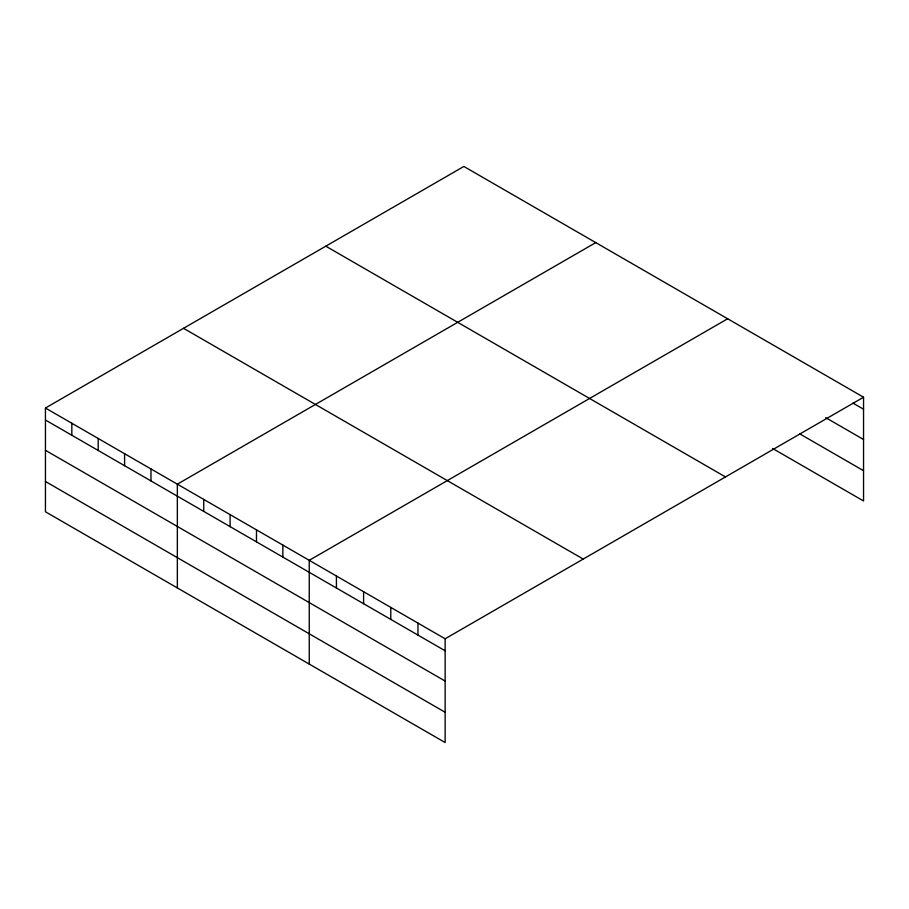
<?xml version="1.0" encoding="UTF-8"?>
<svg xmlns="http://www.w3.org/2000/svg" width="909" height="909" viewBox="0 0 909 909"><rect width="100%" height="100%" fill="white"/><g stroke="black" fill="none" stroke-linecap="round" stroke-linejoin="round"><path stroke-width="1.36" d="M45.45 408.027L445.137 638.788L445.137 742.539L45.45 511.778L45.45 408.027L463.863 166.461L863.55 397.222L863.55 500.973L772.559 448.444M595.759 242.612L177.346 484.179L177.346 587.93M727.654 318.764L309.242 560.319L309.242 664.081M445.137 638.788L863.55 397.222M852.915 403.073L863.55 409.209M825.736 417.663L863.55 439.502M799.738 433.854L863.55 470.692M325.786 246.169L725.473 476.93M183.527 328.308L583.214 559.069M45.45 420.015L445.137 650.776M45.45 450.307L445.137 681.057M45.45 481.497L445.137 712.258M417.958 623.097L417.958 635.084M390.779 607.405L390.779 619.393M363.6 591.702L363.6 603.701M336.421 576.011L336.421 588.009M282.869 545.093L282.869 557.092M256.486 529.867L256.486 541.866M230.102 514.63L230.102 526.629M203.73 499.405L203.73 511.403M150.974 468.942L150.974 480.941M124.59 453.716L124.59 465.715M98.206 438.479L98.206 450.478M71.834 423.253L71.834 435.252"/></g></svg>
